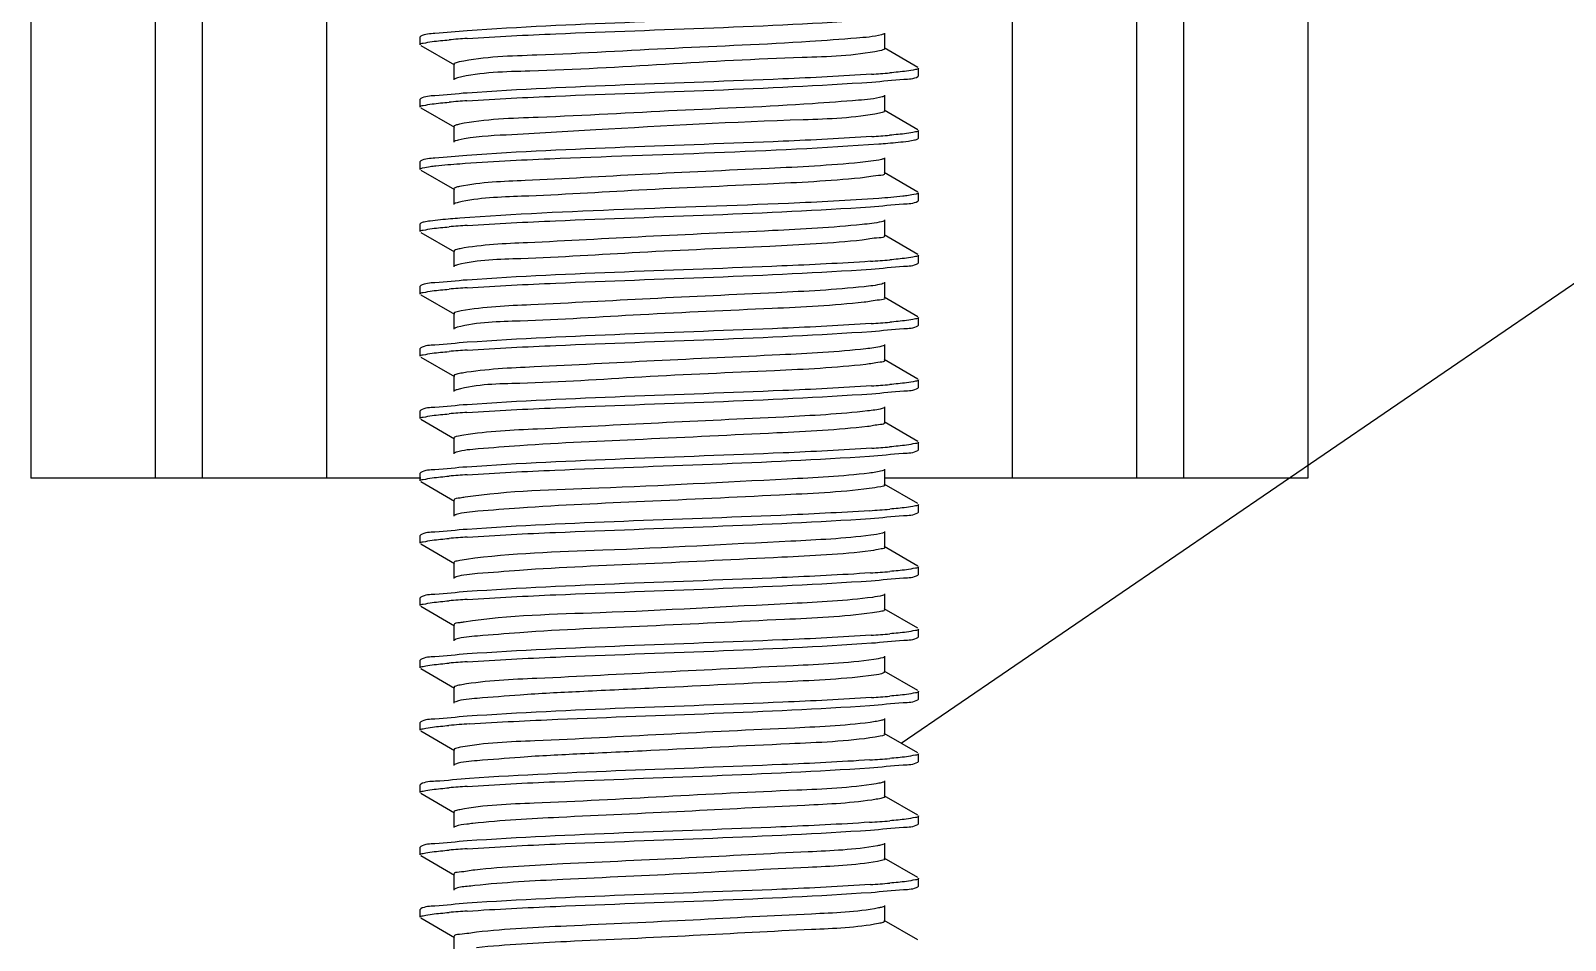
# Model space of a CAD drawing. Extents: x 27938 to 1507990, y 110129 to 923079.
# Drawn here: x 532388 to 532974, y 341410 to 341758 of the extents above; entities that cross this region are included whole.
import ezdxf

# ---------------------------------------------------------------- set-up
doc = ezdxf.new("R2010")
doc.units = 0
doc.header["$LTSCALE"] = 1000
doc.header["$MEASUREMENT"] = 0
doc.styles.get("Standard").update_dxf_attribs({"font": 'gbenor.shx', "bigfont": 'gbcbig.shx'})
doc.dimstyles.get("Standard").update_dxf_attribs({"dimtxt": 0.18, "dimasz": 0.18, "dimexe": 0.18, "dimexo": 0.0625, "dimgap": 0.09, "dimtad": 0, "dimtih": 1, "dimtoh": 1, "dimdec": 4, "dimzin": 0, "dimdsep": 46, "dimtxsty": 'Standard', "dimcen": 0.09, "dimadec": 0, "dimazin": 0, "dimtfac": 1, "dimtdec": 4, "dimtofl": 0, "dimtmove": 0, "dimatfit": 3, "dimfxl": 1, "dimtolj": 1, "dimtzin": 0, "dimarcsym": 0})

msp = doc.modelspace()

# ---------------------------------------------------------------- linework, layer by layer
at = {"linetype": 'Continuous'}
for p, q in [((532387.5, 346328.15), (532387.5, 341587.12)), ((532435.13, 346328.15), (532435.13, 341587.12)), ((532452.99, 346328.15), (532452.99, 341587.12)), ((532500.61, 346328.15), (532500.61, 341587.12)), ((532762.55, 346328.15), (532762.55, 341587.12)), ((532810.18, 346328.15), (532810.18, 341587.12)), ((532828.04, 346328.15), (532828.04, 341587.12)), ((532875.66, 346328.15), (532875.66, 341587.12)), ((532536.56, 341755.91), (532536.33, 341755.65)), ((532536.33, 341752.68), (532536.33, 341755.65)), ((532536.33, 341752.68), (532536.33, 341755.65)), ((532713.95, 341751.19), (532713.95, 341757.14)), ((532536.56, 341752.41), (532549.48, 341744.93)), ((532712.68, 341750.52), (532711.92, 341750.34)), ((532726.61, 341744.01), (532713.69, 341751.49)), ((532549.22, 341745.23), (532549.22, 341739.28)), ((532726.61, 341740.51), (532726.83, 341740.77)), ((532726.83, 341740.77), (532726.83, 341743.75)), ((532726.83, 341740.77), (532726.83, 341743.75)), ((532536.56, 341732.1), (532536.33, 341731.84)), ((532536.33, 341728.86), (532536.33, 341731.84)), ((532536.33, 341728.86), (532536.33, 341731.84)), ((532713.95, 341727.37), (532713.95, 341733.33)), ((532536.56, 341728.6), (532549.48, 341721.12)), ((532712.96, 341726.79), (532711.95, 341726.54)), ((532726.61, 341720.19), (532713.69, 341727.68)), ((532549.22, 341721.42), (532549.22, 341715.47)), ((532726.83, 341716.96), (532726.83, 341719.93)), ((532726.83, 341716.96), (532726.83, 341719.93)), ((532726.61, 341716.7), (532726.83, 341716.96)), ((532536.56, 341708.29), (532536.33, 341708.03)), ((532536.33, 341705.05), (532536.33, 341708.03)), ((532536.33, 341705.05), (532536.33, 341708.03)), ((532713.95, 341703.56), (532713.95, 341709.51)), ((532536.56, 341704.79), (532549.48, 341697.31)), ((532726.61, 341696.38), (532713.69, 341703.86)), ((532549.22, 341697.61), (532549.22, 341691.66)), ((532726.83, 341693.14), (532726.83, 341696.12)), ((532726.83, 341693.14), (532726.83, 341696.12)), ((532726.61, 341692.88), (532726.83, 341693.14)), ((532536.56, 341684.47), (532536.33, 341684.21)), ((532536.33, 341681.24), (532536.33, 341684.21)), ((532536.33, 341681.24), (532536.33, 341684.21)), ((532713.95, 341679.75), (532713.95, 341685.7)), ((532536.56, 341680.98), (532549.48, 341673.49)), ((532726.61, 341672.57), (532713.69, 341680.05)), ((532549.22, 341673.8), (532549.22, 341667.84)), ((532726.83, 341669.33), (532726.83, 341672.31)), ((532726.83, 341669.33), (532726.83, 341672.31)), ((532726.61, 341669.07), (532726.83, 341669.33)), ((532536.56, 341660.66), (532536.33, 341660.4)), ((532536.33, 341657.42), (532536.33, 341660.4)), ((532536.33, 341657.42), (532536.33, 341660.4)), ((532713.95, 341655.94), (532713.95, 341661.89)), ((532536.56, 341657.16), (532549.48, 341649.68)), ((532726.61, 341648.76), (532713.69, 341656.24)), ((532549.22, 341649.98), (532549.22, 341644.03)), ((532726.83, 341645.52), (532726.83, 341648.49)), ((532726.83, 341645.52), (532726.83, 341648.49)), ((532726.61, 341645.26), (532726.83, 341645.52)), ((532536.56, 341636.85), (532536.33, 341636.59)), ((532536.33, 341633.61), (532536.33, 341636.59)), ((532536.33, 341633.61), (532536.33, 341636.59)), ((532713.95, 341632.12), (532713.95, 341638.08)), ((532536.56, 341633.35), (532549.48, 341625.87)), ((532726.61, 341624.94), (532713.69, 341632.42)), ((532549.22, 341626.17), (532549.22, 341620.22)), ((532726.83, 341621.71), (532726.83, 341624.68)), ((532726.83, 341621.71), (532726.83, 341624.68)), ((532726.61, 341621.44), (532726.83, 341621.71)), ((532536.56, 341613.04), (532536.33, 341612.78)), ((532536.33, 341609.8), (532536.33, 341612.78)), ((532536.33, 341609.8), (532536.33, 341612.78)), ((532713.95, 341608.31), (532713.95, 341614.26)), ((532536.56, 341609.54), (532549.48, 341602.06)), ((532726.61, 341601.13), (532713.69, 341608.61)), ((532549.22, 341602.36), (532549.22, 341596.4)), ((532726.83, 341597.89), (532726.83, 341600.87)), ((532726.83, 341597.89), (532726.83, 341600.87)), ((532726.61, 341597.63), (532726.83, 341597.89)), ((532536.56, 341589.22), (532536.33, 341588.96)), ((532536.33, 341585.99), (532536.33, 341588.96)), ((532536.33, 341585.99), (532536.33, 341588.96)), ((532713.95, 341584.5), (532713.95, 341590.45)), ((532536.56, 341587.12), (532387.5, 341587.12)), ((532536.56, 341585.73), (532549.48, 341578.24)), ((532875.66, 341587.12), (532713.69, 341587.12)), ((532726.61, 341577.32), (532713.69, 341584.8)), ((532549.22, 341578.54), (532549.22, 341572.59)), ((532726.83, 341574.08), (532726.83, 341577.06)), ((532726.83, 341574.08), (532726.83, 341577.06)), ((532726.61, 341573.82), (532726.83, 341574.08)), ((532536.56, 341565.41), (532536.33, 341565.15)), ((532536.33, 341562.17), (532536.33, 341565.15)), ((532536.33, 341562.17), (532536.33, 341565.15)), ((532713.95, 341560.68), (532713.95, 341566.64)), ((532536.56, 341561.91), (532549.48, 341554.43)), ((532726.61, 341553.5), (532713.69, 341560.99)), ((532549.22, 341554.73), (532549.22, 341548.78)), ((532726.83, 341550.27), (532726.83, 341553.24)), ((532726.83, 341550.27), (532726.83, 341553.24)), ((532726.61, 341550.01), (532726.83, 341550.27)), ((532536.56, 341541.6), (532536.33, 341541.34)), ((532536.33, 341538.36), (532536.33, 341541.34)), ((532536.33, 341538.36), (532536.33, 341541.34)), ((532713.95, 341536.87), (532713.95, 341542.83)), ((532536.56, 341538.1), (532549.48, 341530.62)), ((532726.61, 341529.69), (532713.69, 341537.17)), ((532549.22, 341530.92), (532549.22, 341524.97)), ((532726.61, 341526.19), (532726.83, 341526.45)), ((532726.83, 341526.45), (532726.83, 341529.43)), ((532726.83, 341526.45), (532726.83, 341529.43)), ((532713.95, 341513.06), (532713.95, 341519.01)), ((532536.56, 341517.78), (532536.33, 341517.52)), ((532536.33, 341514.55), (532536.33, 341517.52)), ((532536.33, 341514.55), (532536.33, 341517.52)), ((532536.56, 341514.29), (532549.48, 341506.8)), ((532726.61, 341505.88), (532713.69, 341513.36)), ((532549.22, 341507.11), (532549.22, 341501.15)), ((532549.96, 341501.66), (532549.48, 341501.45)), ((532726.61, 341502.38), (532726.83, 341502.64)), ((532726.83, 341502.64), (532726.83, 341505.62)), ((532726.83, 341502.64), (532726.83, 341505.62)), ((532713.95, 341489.25), (532713.95, 341495.2)), ((532536.56, 341493.97), (532536.33, 341493.71)), ((532536.33, 341490.73), (532536.33, 341493.71)), ((532536.33, 341490.73), (532536.33, 341493.71)), ((532536.56, 341490.47), (532549.48, 341482.99)), ((532726.61, 341482.07), (532713.69, 341489.55)), ((532549.22, 341483.29), (532549.22, 341477.34)), ((532549.92, 341477.83), (532549.48, 341477.64)), ((532726.61, 341478.57), (532726.83, 341478.83)), ((532726.83, 341478.83), (532726.83, 341481.8)), ((532726.83, 341478.83), (532726.83, 341481.8)), ((532713.95, 341465.43), (532713.95, 341471.39)), ((532536.56, 341470.16), (532536.33, 341469.9)), ((532536.33, 341466.92), (532536.33, 341469.9)), ((532536.33, 341466.92), (532536.33, 341469.9)), ((532536.56, 341466.66), (532549.48, 341459.18)), ((532726.61, 341458.25), (532713.69, 341465.74)), ((532549.22, 341459.48), (532549.22, 341453.53)), ((532549.87, 341454), (532549.48, 341453.83)), ((532726.61, 341454.75), (532726.83, 341455.02)), ((532726.83, 341455.02), (532726.83, 341457.99)), ((532726.83, 341455.02), (532726.83, 341457.99)), ((532713.95, 341441.62), (532713.95, 341447.57)), ((532536.56, 341446.35), (532536.33, 341446.09)), ((532536.33, 341443.11), (532536.33, 341446.09)), ((532536.33, 341443.11), (532536.33, 341446.09)), ((532536.56, 341442.85), (532549.48, 341435.37)), ((532726.61, 341434.44), (532713.69, 341441.92)), ((532549.22, 341435.67), (532549.22, 341429.71)), ((532726.61, 341430.94), (532726.83, 341431.2)), ((532726.83, 341431.2), (532726.83, 341434.18)), ((532726.83, 341431.2), (532726.83, 341434.18)), ((532536.56, 341422.53), (532536.33, 341422.27)), ((532536.33, 341419.3), (532536.33, 341422.27)), ((532536.33, 341419.3), (532536.33, 341422.27)), ((532536.56, 341419.04), (532549.48, 341411.55)), ((532713.95, 341417.81), (532713.95, 341423.76)), ((532726.61, 341410.63), (532713.69, 341418.11)), ((532549.22, 341411.85), (532549.22, 341405.9))]:
    msp.add_line(p, q, dxfattribs=at)
for centre, radius, start, end in [((532581.69, 341346.34), 409.62, 93.83183, 94.80343), ((532681.51, 342149.64), 409.18, 273.83325, 274.80482), ((532581.59, 341323.75), 408.39, 93.84, 94.80358), ((532681.61, 342124.65), 407.99, 273.84254, 274.80378), ((532581.72, 341274.53), 410, 93.82934, 94.80337), ((532680.99, 342084.69), 415.68, 273.78843, 274.80613), ((532581.73, 341250.55), 410.16, 93.82821, 94.80335), ((532681.31, 342056.99), 411.78, 273.8148, 274.80568), ((532581.69, 341227.25), 409.64, 93.83164, 94.80342), ((532681.51, 342030.64), 409.24, 273.8328, 274.80485), ((532581.59, 341204.63), 408.44, 93.83966, 94.80357), ((532681.61, 342005.6), 408.01, 273.84237, 274.80382), ((532581.63, 341180.35), 408.91, 93.83654, 94.80355), ((532680.58, 341994.67), 420.93, 273.75449, 274.80579), ((532581.72, 341155.48), 409.98, 93.82946, 94.80337), ((532680.98, 341965.78), 415.84, 273.78742, 274.80614), ((532581.73, 341131.48), 410.17, 93.82817, 94.80335), ((532681.3, 341938.03), 411.89, 273.81407, 274.8057), ((532581.69, 341108.16), 409.67, 93.83146, 94.80342), ((532681.5, 341911.64), 409.3, 273.83234, 274.80488), ((532582.81, 341070.35), 423.71, 93.73755, 94.80472), ((532680.71, 341897.73), 419.24, 273.76458, 274.80651), ((532581.63, 341061.34), 408.86, 93.83688, 94.80356), ((532680.57, 341875.78), 421.11, 273.75336, 274.80576), ((532581.71, 341036.43), 409.96, 93.82958, 94.80337), ((532680.97, 341846.87), 415.99, 273.7864, 274.80614), ((532581.73, 341012.41), 410.17, 93.82814, 94.80335)]:
    msp.add_arc(centre, radius, start, end, dxfattribs=at)
for points, knots in [([(532708.71, 341765.18), (532697.43, 341764.42), (532645.97, 341761.94), (532594.45, 341760.75), (532554.35, 341758.02)], [0, 0, 0, 0, 0.219533, 1, 1, 1, 1]), ([(532554.31, 341755.04), (532565.59, 341755.81), (532617.11, 341758.29), (532668.69, 341759.48), (532708.87, 341762.22)], [0, 0, 0, 0, 0.219209, 1, 1, 1, 1]), ([(532536.33, 341752.68), (532536.33, 341753.11), (532538.62, 341753.39), (532539.77, 341753.71), (532540.93, 341753.86)], [0, 0, 0, 0, 0.271519, 1, 1, 1, 1]), ([(532554.35, 341758.02), (532550.23, 341757.74), (532544.46, 341756.94), (532538.16, 341756.83), (532536.56, 341755.91)], [0, 0, 0, 0, 0.69034, 1, 1, 1, 1]), ([(532712.68, 341756.48), (532709.58, 341755.66), (532700.35, 341754.97), (532674.05, 341752.95), (532633.22, 341751.5), (532588.68, 341748.7), (532561, 341748.1), (532551.27, 341746.08)], [0, 0, 0, 0, 0.059564, 0.170353, 0.490239, 0.815661, 1, 1, 1, 1]), ([(532713.68, 341756.84), (532713.56, 341756.76), (532713.22, 341756.63), (532712.88, 341756.53), (532712.68, 341756.48)], [0, 0, 0, 0, 0.417288, 1, 1, 1, 1]), ([(532711.92, 341750.34), (532702.23, 341748.33), (532674.68, 341747.68), (532630.17, 341745.26), (532586.4, 341742.44), (532559.58, 341742.25), (532550.59, 341739.97)], [0, 0, 0, 0, 0.183514, 0.508051, 0.828043, 1, 1, 1, 1]), ([(532713.94, 341751.19), (532713.94, 341751.03), (532713.43, 341750.72), (532713.01, 341750.61), (532712.68, 341750.52)], [0, 0, 0, 0, 0.313757, 1, 1, 1, 1]), ([(532551.27, 341746.08), (532550.75, 341745.97), (532550.14, 341745.83), (532549.22, 341745.46), (532549.22, 341745.23)], [0, 0, 0, 0, 0.705452, 1, 1, 1, 1]), ([(532708.87, 341741.38), (532697.59, 341740.61), (532646.07, 341738.13), (532594.49, 341736.94), (532554.31, 341734.21)], [0, 0, 0, 0, 0.219183, 1, 1, 1, 1]), ([(532726.83, 341743.75), (532726.83, 341743.32), (532724.57, 341743.03), (532723.42, 341742.72), (532722.27, 341742.57)], [0, 0, 0, 0, 0.271625, 1, 1, 1, 1]), ([(532550.59, 341739.97), (532550.37, 341739.92), (532549.99, 341739.81), (532549.62, 341739.66), (532549.48, 341739.58)], [0, 0, 0, 0, 0.587032, 1, 1, 1, 1]), ([(532554.24, 341731.22), (532565.53, 341731.99), (532617.1, 341734.48), (532668.73, 341735.67), (532708.95, 341738.41)], [0, 0, 0, 0, 0.219118, 1, 1, 1, 1]), ([(532708.95, 341738.41), (532713.04, 341738.69), (532718.77, 341739.48), (532725.01, 341739.59), (532726.61, 341740.51)], [0, 0, 0, 0, 0.690194, 1, 1, 1, 1]), ([(532536.33, 341728.86), (532536.33, 341729.29), (532538.61, 341729.58), (532539.76, 341729.89), (532540.91, 341730.04)], [0, 0, 0, 0, 0.271583, 1, 1, 1, 1]), ([(532554.31, 341734.21), (532550.2, 341733.93), (532544.44, 341733.13), (532538.16, 341733.02), (532536.56, 341732.1)], [0, 0, 0, 0, 0.690307, 1, 1, 1, 1]), ([(532712.96, 341732.74), (532710.02, 341731.87), (532701, 341731.25), (532674.97, 341729.14), (532634.04, 341727.73), (532589.2, 341724.92), (532561.22, 341724.3), (532551.34, 341722.28)], [0, 0, 0, 0, 0.056727, 0.165723, 0.485276, 0.813183, 1, 1, 1, 1]), ([(532713.68, 341733.03), (532713.59, 341732.97), (532713.35, 341732.86), (532713.1, 341732.78), (532712.96, 341732.74)], [0, 0, 0, 0, 0.430302, 1, 1, 1, 1]), ([(532711.95, 341726.54), (532702.39, 341724.53), (532665.93, 341723.62), (532618.45, 341721.05), (532574.58, 341718.35), (532556.91, 341717.61), (532550.91, 341716.24)], [0, 0, 0, 0, 0.181467, 0.673532, 0.885685, 1, 1, 1, 1]), ([(532713.94, 341727.37), (532713.94, 341727.25), (532713.56, 341726.96), (532713.21, 341726.86), (532712.96, 341726.79)], [0, 0, 0, 0, 0.324978, 1, 1, 1, 1]), ([(532551.34, 341722.28), (532550.8, 341722.17), (532550.17, 341722.03), (532549.23, 341721.65), (532549.22, 341721.42)], [0, 0, 0, 0, 0.706285, 1, 1, 1, 1]), ([(532708.95, 341717.57), (532697.67, 341716.8), (532646.1, 341714.32), (532594.46, 341713.13), (532554.24, 341710.39)], [0, 0, 0, 0, 0.219053, 1, 1, 1, 1]), ([(532726.83, 341719.93), (532726.83, 341719.5), (532724.56, 341719.22), (532723.41, 341718.9), (532722.27, 341718.75)], [0, 0, 0, 0, 0.271614, 1, 1, 1, 1]), ([(532550.91, 341716.24), (532550.62, 341716.17), (532550.13, 341716.05), (532549.66, 341715.87), (532549.48, 341715.77)], [0, 0, 0, 0, 0.59783, 1, 1, 1, 1]), ([(532551.46, 341707.22), (532562.93, 341708.06), (532616.31, 341710.66), (532669.78, 341711.72), (532711.61, 341714.78)], [0, 0, 0, 0, 0.215143, 1, 1, 1, 1]), ([(532711.61, 341714.78), (532712.77, 341714.87), (532716.56, 341715.17), (532720.34, 341715.5), (532722.94, 341715.87)], [0, 0, 0, 0, 0.307391, 1, 1, 1, 1]), ([(532722.94, 341715.87), (532723.74, 341715.98), (532724.97, 341716.19), (532726.22, 341716.47), (532726.61, 341716.7)], [0, 0, 0, 0, 0.643386, 1, 1, 1, 1]), ([(532536.33, 341705.05), (532536.33, 341705.42), (532538.22, 341705.74), (532539.22, 341706), (532540.19, 341706.13)], [0, 0, 0, 0, 0.274522, 1, 1, 1, 1]), ([(532554.24, 341710.39), (532550.15, 341710.11), (532544.41, 341709.31), (532538.16, 341709.2), (532536.56, 341708.29)], [0, 0, 0, 0, 0.690231, 1, 1, 1, 1]), ([(532540.19, 341706.13), (532540.9, 341706.23), (532544.65, 341706.69), (532548.42, 341706.99), (532551.46, 341707.22)], [0, 0, 0, 0, 0.191293, 1, 1, 1, 1]), ([(532704.52, 341707.68), (532692.94, 341706.54), (532665.18, 341705.11), (532622.47, 341703.27), (532583.12, 341700.93), (532559.66, 341700.14), (532551.43, 341698.49)], [0, 0, 0, 0, 0.227541, 0.543602, 0.835698, 1, 1, 1, 1]), ([(532713.68, 341709.21), (532713.36, 341709.02), (532710.31, 341708.21), (532707.23, 341707.95), (532704.52, 341707.68)], [0, 0, 0, 0, 0.122661, 1, 1, 1, 1]), ([(532704.52, 341701.73), (532692.75, 341700.56), (532664.55, 341699.12), (532621.35, 341697.33), (532582.05, 341694.79), (532558.77, 341694.24), (532550.87, 341692.41)], [0, 0, 0, 0, 0.230468, 0.550002, 0.841978, 1, 1, 1, 1]), ([(532713.94, 341703.56), (532713.95, 341702.71), (532709.08, 341702.68), (532706.87, 341701.96), (532704.52, 341701.73)], [0, 0, 0, 0, 0.265215, 1, 1, 1, 1]), ([(532551.43, 341698.49), (532550.87, 341698.38), (532550.22, 341698.23), (532549.23, 341697.84), (532549.22, 341697.61)], [0, 0, 0, 0, 0.707378, 1, 1, 1, 1]), ([(532711.61, 341693.95), (532700.12, 341693.11), (532646.74, 341690.5), (532593.27, 341689.45), (532551.46, 341686.38)], [0, 0, 0, 0, 0.215512, 1, 1, 1, 1]), ([(532722.94, 341695.03), (532722.22, 341694.93), (532718.46, 341694.47), (532714.67, 341694.17), (532711.61, 341693.95)], [0, 0, 0, 0, 0.19142, 1, 1, 1, 1]), ([(532726.83, 341696.12), (532726.83, 341695.75), (532724.93, 341695.43), (532723.92, 341695.17), (532722.94, 341695.03)], [0, 0, 0, 0, 0.274354, 1, 1, 1, 1]), ([(532550.87, 341692.41), (532550.58, 341692.35), (532550.11, 341692.23), (532549.65, 341692.06), (532549.48, 341691.96)], [0, 0, 0, 0, 0.596305, 1, 1, 1, 1]), ([(532554.34, 341683.61), (532565.57, 341684.37), (532616.94, 341686.84), (532668.38, 341688.05), (532708.46, 341690.75)], [0, 0, 0, 0, 0.218853, 1, 1, 1, 1]), ([(532708.46, 341690.75), (532712.66, 341691.03), (532718.55, 341691.85), (532724.97, 341691.94), (532726.61, 341692.88)], [0, 0, 0, 0, 0.690713, 1, 1, 1, 1]), ([(532536.33, 341681.24), (532536.33, 341681.67), (532538.62, 341681.96), (532539.78, 341682.27), (532540.93, 341682.42)], [0, 0, 0, 0, 0.271499, 1, 1, 1, 1]), ([(532540.19, 341685.3), (532539.4, 341685.18), (532538.18, 341684.97), (532536.94, 341684.7), (532536.56, 341684.47)], [0, 0, 0, 0, 0.643038, 1, 1, 1, 1]), ([(532551.46, 341686.38), (532550.3, 341686.29), (532546.54, 341686), (532542.78, 341685.66), (532540.19, 341685.3)], [0, 0, 0, 0, 0.307528, 1, 1, 1, 1]), ([(532705.28, 341683.95), (532693.88, 341682.77), (532666.28, 341681.36), (532623.6, 341679.5), (532583.88, 341677.19), (532560.09, 341676.33), (532551.64, 341674.72)], [0, 0, 0, 0, 0.223225, 0.538318, 0.832334, 1, 1, 1, 1]), ([(532713.68, 341685.4), (532713.38, 341685.22), (532710.59, 341684.45), (532707.76, 341684.2), (532705.28, 341683.95)], [0, 0, 0, 0, 0.124823, 1, 1, 1, 1]), ([(532705.28, 341677.99), (532693.55, 341676.79), (532665.19, 341675.34), (532621.62, 341673.55), (532582, 341670.89), (532558.5, 341670.5), (532550.66, 341668.55)], [0, 0, 0, 0, 0.228361, 0.549652, 0.8435, 1, 1, 1, 1]), ([(532713.94, 341679.75), (532713.95, 341678.96), (532709.49, 341678.87), (532707.44, 341678.22), (532705.28, 341677.99)], [0, 0, 0, 0, 0.265945, 1, 1, 1, 1]), ([(532551.64, 341674.72), (532551.03, 341674.6), (532550.33, 341674.44), (532549.23, 341674.05), (532549.22, 341673.8)], [0, 0, 0, 0, 0.710122, 1, 1, 1, 1]), ([(532726.83, 341672.31), (532726.83, 341671.87), (532724.54, 341671.59), (532723.38, 341671.27), (532722.22, 341671.12)], [0, 0, 0, 0, 0.271419, 1, 1, 1, 1]), ([(532550.66, 341668.55), (532550.42, 341668.49), (532550.02, 341668.38), (532549.63, 341668.23), (532549.48, 341668.14)], [0, 0, 0, 0, 0.588945, 1, 1, 1, 1]), ([(532708.46, 341669.91), (532697.16, 341669.15), (532645.79, 341666.68), (532594.35, 341665.49), (532554.34, 341662.77)], [0, 0, 0, 0, 0.220125, 1, 1, 1, 1]), ([(532554.35, 341659.79), (532565.61, 341660.56), (532617.06, 341663.04), (532668.57, 341664.23), (532708.7, 341666.95)], [0, 0, 0, 0, 0.219119, 1, 1, 1, 1]), ([(532708.7, 341666.95), (532712.85, 341667.23), (532718.66, 341668.04), (532724.99, 341668.14), (532726.61, 341669.07)], [0, 0, 0, 0, 0.690466, 1, 1, 1, 1]), ([(532554.34, 341662.77), (532550.22, 341662.49), (532544.45, 341661.69), (532538.16, 341661.58), (532536.56, 341660.66)], [0, 0, 0, 0, 0.69033, 1, 1, 1, 1]), ([(532706, 341660.21), (532694.85, 341659.01), (532667.55, 341657.63), (532625.06, 341655.73), (532584.98, 341653.49), (532560.8, 341652.53), (532552.06, 341650.98)], [0, 0, 0, 0, 0.218113, 0.531271, 0.827228, 1, 1, 1, 1]), ([(532713.69, 341661.59), (532713.4, 341661.42), (532710.86, 341660.69), (532708.26, 341660.45), (532706, 341660.21)], [0, 0, 0, 0, 0.127123, 1, 1, 1, 1]), ([(532536.33, 341657.42), (532536.33, 341657.86), (532538.62, 341658.14), (532539.78, 341658.46), (532540.94, 341658.61)], [0, 0, 0, 0, 0.271491, 1, 1, 1, 1]), ([(532706, 341654.26), (532694.33, 341653), (532665.84, 341651.57), (532621.96, 341649.79), (532582.02, 341647), (532558.29, 341646.75), (532550.49, 341644.7)], [0, 0, 0, 0, 0.225996, 0.548844, 0.844625, 1, 1, 1, 1]), ([(532713.94, 341655.94), (532713.95, 341655.21), (532709.88, 341655.06), (532707.99, 341654.47), (532706, 341654.26)], [0, 0, 0, 0, 0.266757, 1, 1, 1, 1]), ([(532552.06, 341650.98), (532551.34, 341650.85), (532550.54, 341650.67), (532549.23, 341650.27), (532549.22, 341649.98)], [0, 0, 0, 0, 0.714571, 1, 1, 1, 1]), ([(532726.83, 341648.49), (532726.83, 341648.06), (532724.56, 341647.78), (532723.41, 341647.46), (532722.26, 341647.31)], [0, 0, 0, 0, 0.271559, 1, 1, 1, 1]), ([(532550.49, 341644.7), (532550.29, 341644.64), (532549.95, 341644.54), (532549.61, 341644.41), (532549.48, 341644.33)], [0, 0, 0, 0, 0.582235, 1, 1, 1, 1]), ([(532554.31, 341635.98), (532565.59, 341636.75), (532617.11, 341639.23), (532668.69, 341640.42), (532708.86, 341643.15)], [0, 0, 0, 0, 0.219209, 1, 1, 1, 1]), ([(532708.7, 341646.12), (532697.42, 341645.35), (532645.97, 341642.88), (532594.45, 341641.68), (532554.35, 341638.96)], [0, 0, 0, 0, 0.219548, 1, 1, 1, 1]), ([(532708.86, 341643.15), (532712.97, 341643.43), (532718.73, 341644.23), (532725.01, 341644.34), (532726.61, 341645.26)], [0, 0, 0, 0, 0.690293, 1, 1, 1, 1]), ([(532554.35, 341638.96), (532550.23, 341638.68), (532544.46, 341637.88), (532538.16, 341637.77), (532536.56, 341636.85)], [0, 0, 0, 0, 0.69034, 1, 1, 1, 1]), ([(532706.7, 341636.47), (532695.79, 341635.25), (532668.81, 341633.89), (532626.52, 341631.96), (532586.09, 341629.78), (532561.54, 341628.73), (532552.5, 341627.24)], [0, 0, 0, 0, 0.213019, 0.524248, 0.822139, 1, 1, 1, 1]), ([(532713.69, 341637.78), (532713.42, 341637.62), (532711.12, 341636.93), (532708.75, 341636.7), (532706.7, 341636.47)], [0, 0, 0, 0, 0.129618, 1, 1, 1, 1]), ([(532536.33, 341633.61), (532536.33, 341634.04), (532538.62, 341634.33), (532539.78, 341634.64), (532540.93, 341634.79)], [0, 0, 0, 0, 0.271518, 1, 1, 1, 1]), ([(532706.7, 341630.52), (532695.1, 341629.22), (532666.52, 341627.79), (532622.35, 341626.02), (532582.1, 341623.11), (532558.13, 341623.01), (532550.36, 341620.85)], [0, 0, 0, 0, 0.223404, 0.547643, 0.845414, 1, 1, 1, 1]), ([(532713.94, 341632.12), (532713.95, 341631.46), (532710.25, 341631.25), (532708.51, 341630.72), (532706.7, 341630.52)], [0, 0, 0, 0, 0.267771, 1, 1, 1, 1]), ([(532552.5, 341627.24), (532551.68, 341627.11), (532550.78, 341626.89), (532549.22, 341626.5), (532549.22, 341626.17)], [0, 0, 0, 0, 0.718256, 1, 1, 1, 1]), ([(532726.83, 341624.68), (532726.83, 341624.25), (532724.57, 341623.96), (532723.42, 341623.65), (532722.27, 341623.5)], [0, 0, 0, 0, 0.271624, 1, 1, 1, 1]), ([(532550.36, 341620.85), (532550.18, 341620.8), (532549.89, 341620.71), (532549.6, 341620.58), (532549.48, 341620.52)], [0, 0, 0, 0, 0.57614, 1, 1, 1, 1]), ([(532554.24, 341612.16), (532565.53, 341612.93), (532617.1, 341615.41), (532668.73, 341616.6), (532708.95, 341619.34)], [0, 0, 0, 0, 0.219123, 1, 1, 1, 1]), ([(532708.86, 341622.32), (532697.59, 341621.55), (532646.07, 341619.07), (532594.49, 341617.88), (532554.31, 341615.14)], [0, 0, 0, 0, 0.219191, 1, 1, 1, 1]), ([(532708.95, 341619.34), (532713.03, 341619.62), (532718.77, 341620.42), (532725.01, 341620.53), (532726.61, 341621.44)], [0, 0, 0, 0, 0.690195, 1, 1, 1, 1]), ([(532554.31, 341615.14), (532550.21, 341614.86), (532544.44, 341614.06), (532538.16, 341613.96), (532536.56, 341613.04)], [0, 0, 0, 0, 0.690309, 1, 1, 1, 1]), ([(532707.36, 341612.74), (532696.71, 341611.49), (532670.05, 341610.15), (532627.98, 341608.19), (532587.23, 341606.06), (532562.3, 341604.94), (532552.98, 341603.51)], [0, 0, 0, 0, 0.207939, 0.517244, 0.817064, 1, 1, 1, 1]), ([(532713.69, 341613.96), (532713.44, 341613.82), (532711.36, 341613.17), (532709.21, 341612.96), (532707.36, 341612.74)], [0, 0, 0, 0, 0.132296, 1, 1, 1, 1]), ([(532536.33, 341609.8), (532536.33, 341610.23), (532538.61, 341610.52), (532539.76, 341610.83), (532540.91, 341610.98)], [0, 0, 0, 0, 0.271581, 1, 1, 1, 1]), ([(532707.36, 341606.78), (532695.86, 341605.43), (532667.2, 341604.1), (532622.9, 341601.87), (532584.75, 341600.35), (532561.07, 341598.41), (532552.93, 341597.79), (532550.25, 341597)], [0, 0, 0, 0, 0.220594, 0.546057, 0.845846, 0.946724, 1, 1, 1, 1]), ([(532713.94, 341608.31), (532713.95, 341607.7), (532710.61, 341607.45), (532709.01, 341606.98), (532707.36, 341606.78)], [0, 0, 0, 0, 0.268974, 1, 1, 1, 1]), ([(532552.98, 341603.51), (532552.04, 341603.36), (532551.03, 341603.11), (532549.22, 341602.73), (532549.22, 341602.36)], [0, 0, 0, 0, 0.721341, 1, 1, 1, 1]), ([(532726.83, 341600.87), (532726.83, 341600.44), (532724.56, 341600.15), (532723.41, 341599.84), (532722.27, 341599.69)], [0, 0, 0, 0, 0.271616, 1, 1, 1, 1]), ([(532550.25, 341597), (532550.1, 341596.96), (532549.84, 341596.87), (532549.59, 341596.76), (532549.48, 341596.71)], [0, 0, 0, 0, 0.570618, 1, 1, 1, 1]), ([(532708.95, 341598.51), (532697.67, 341597.74), (532646.1, 341595.25), (532594.47, 341594.07), (532554.24, 341591.32)], [0, 0, 0, 0, 0.219054, 1, 1, 1, 1]), ([(532554.27, 341588.35), (532565.46, 341589.11), (532616.75, 341591.58), (532668.1, 341592.8), (532708.14, 341595.48)], [0, 0, 0, 0, 0.218385, 1, 1, 1, 1]), ([(532708.14, 341595.48), (532712.42, 341595.76), (532718.41, 341596.59), (532724.94, 341596.68), (532726.61, 341597.63)], [0, 0, 0, 0, 0.691024, 1, 1, 1, 1]), ([(532554.24, 341591.32), (532550.15, 341591.05), (532544.41, 341590.25), (532538.16, 341590.14), (532536.56, 341589.22)], [0, 0, 0, 0, 0.690234, 1, 1, 1, 1]), ([(532707.99, 341589), (532697.6, 341587.72), (532663.07, 341586.07), (532611.64, 341583.15), (532570.39, 341582.22), (532553.49, 341579.77)], [0, 0, 0, 0, 0.202876, 0.669154, 1, 1, 1, 1]), ([(532713.68, 341590.15), (532713.46, 341590.02), (532711.59, 341589.41), (532709.66, 341589.21), (532707.99, 341589)], [0, 0, 0, 0, 0.135193, 1, 1, 1, 1]), ([(532536.33, 341585.99), (532536.33, 341586.42), (532538.61, 341586.7), (532539.77, 341587.02), (532540.92, 341587.17)], [0, 0, 0, 0, 0.271558, 1, 1, 1, 1]), ([(532707.99, 341583.05), (532696.6, 341581.64), (532667.9, 341580.34), (532623.38, 341578.06), (532584.86, 341576.57), (532560.99, 341574.58), (532552.81, 341573.98), (532550.16, 341573.16)], [0, 0, 0, 0, 0.217625, 0.544216, 0.8461, 0.947285, 1, 1, 1, 1]), ([(532713.95, 341584.5), (532713.95, 341583.94), (532710.96, 341583.65), (532709.48, 341583.23), (532707.99, 341583.05)], [0, 0, 0, 0, 0.270415, 1, 1, 1, 1]), ([(532553.49, 341579.77), (532552.87, 341579.68), (532551.66, 341579.34), (532549.23, 341579.41), (532549.22, 341578.54)], [0, 0, 0, 0, 0.421667, 1, 1, 1, 1]), ([(532726.83, 341577.06), (532726.83, 341576.62), (532724.5, 341576.33), (532723.33, 341576.01), (532722.16, 341575.86)], [0, 0, 0, 0, 0.271198, 1, 1, 1, 1]), ([(532550.16, 341573.16), (532550.03, 341573.12), (532549.8, 341573.04), (532549.57, 341572.95), (532549.48, 341572.89)], [0, 0, 0, 0, 0.565619, 1, 1, 1, 1]), ([(532708.14, 341574.64), (532696.82, 341573.88), (532645.53, 341571.42), (532594.18, 341570.23), (532554.27, 341567.51)], [0, 0, 0, 0, 0.220924, 1, 1, 1, 1]), ([(532554.33, 341564.54), (532565.56, 341565.31), (532616.94, 341567.78), (532668.37, 341568.99), (532708.45, 341571.69)], [0, 0, 0, 0, 0.218842, 1, 1, 1, 1]), ([(532708.45, 341571.69), (532712.66, 341571.97), (532718.55, 341572.78), (532724.97, 341572.88), (532726.61, 341573.82)], [0, 0, 0, 0, 0.690723, 1, 1, 1, 1]), ([(532554.27, 341567.51), (532550.17, 341567.23), (532544.42, 341566.44), (532538.16, 341566.33), (532536.56, 341565.41)], [0, 0, 0, 0, 0.690263, 1, 1, 1, 1]), ([(532708.6, 341565.26), (532698.47, 341563.95), (532664.25, 341562.33), (532612.79, 341559.44), (532571.29, 341558.39), (532554.03, 341556.03)], [0, 0, 0, 0, 0.197813, 0.662661, 1, 1, 1, 1]), ([(532713.68, 341566.34), (532713.48, 341566.22), (532711.81, 341565.66), (532710.08, 341565.46), (532708.6, 341565.26)], [0, 0, 0, 0, 0.13831, 1, 1, 1, 1]), ([(532536.33, 341562.17), (532536.33, 341562.61), (532538.62, 341562.89), (532539.78, 341563.21), (532540.93, 341563.36)], [0, 0, 0, 0, 0.2715, 1, 1, 1, 1]), ([(532708.6, 341559.31), (532697.33, 341557.85), (532668.6, 341556.59), (532623.9, 341554.26), (532585.01, 341552.79), (532560.94, 341550.75), (532552.72, 341550.17), (532550.08, 341549.33)], [0, 0, 0, 0, 0.214495, 0.542113, 0.846143, 0.947723, 1, 1, 1, 1]), ([(532713.95, 341560.68), (532713.95, 341560.18), (532711.28, 341559.85), (532709.94, 341559.49), (532708.6, 341559.31)], [0, 0, 0, 0, 0.272046, 1, 1, 1, 1]), ([(532554.03, 341556.03), (532552.83, 341555.87), (532551.6, 341555.54), (532549.22, 341555.19), (532549.22, 341554.73)], [0, 0, 0, 0, 0.726158, 1, 1, 1, 1]), ([(532726.83, 341553.24), (532726.83, 341552.81), (532724.54, 341552.52), (532723.38, 341552.21), (532722.22, 341552.06)], [0, 0, 0, 0, 0.271414, 1, 1, 1, 1]), ([(532550.08, 341549.33), (532549.97, 341549.29), (532549.76, 341549.22), (532549.57, 341549.13), (532549.48, 341549.08)], [0, 0, 0, 0, 0.561102, 1, 1, 1, 1]), ([(532708.45, 341550.85), (532697.15, 341550.09), (532645.78, 341547.62), (532594.35, 341546.43), (532554.33, 341543.71)], [0, 0, 0, 0, 0.220148, 1, 1, 1, 1]), ([(532554.35, 341540.73), (532565.61, 341541.49), (532617.06, 341543.97), (532668.57, 341545.17), (532708.69, 341547.89)], [0, 0, 0, 0, 0.219113, 1, 1, 1, 1]), ([(532708.69, 341547.89), (532712.84, 341548.17), (532718.65, 341548.98), (532724.99, 341549.08), (532726.61, 341550.01)], [0, 0, 0, 0, 0.690473, 1, 1, 1, 1]), ([(532554.33, 341543.71), (532550.22, 341543.43), (532544.45, 341542.63), (532538.16, 341542.52), (532536.56, 341541.6)], [0, 0, 0, 0, 0.690329, 1, 1, 1, 1]), ([(532709.17, 341541.53), (532699.02, 341540.14), (532664.27, 341538.57), (532612.37, 341535.48), (532570.37, 341534.68), (532553.19, 341532.1)], [0, 0, 0, 0, 0.1966, 0.666503, 1, 1, 1, 1]), ([(532713.68, 341542.52), (532713.49, 341542.41), (532712.02, 341541.9), (532710.48, 341541.71), (532709.17, 341541.53)], [0, 0, 0, 0, 0.141712, 1, 1, 1, 1]), ([(532536.33, 341538.36), (532536.33, 341538.79), (532538.62, 341539.08), (532539.78, 341539.39), (532540.94, 341539.54)], [0, 0, 0, 0, 0.27149, 1, 1, 1, 1]), ([(532709.17, 341535.57), (532698.04, 341534.05), (532669.3, 341532.84), (532624.45, 341530.45), (532585.19, 341529.01), (532560.92, 341526.92), (532552.64, 341526.36), (532550.02, 341525.49)], [0, 0, 0, 0, 0.21122, 0.539778, 0.846003, 0.948056, 1, 1, 1, 1]), ([(532713.95, 341536.87), (532713.94, 341536.42), (532711.59, 341536.06), (532710.37, 341535.74), (532709.17, 341535.57)], [0, 0, 0, 0, 0.273972, 1, 1, 1, 1]), ([(532553.19, 341532.1), (532552.61, 341532.01), (532551.49, 341531.69), (532549.22, 341531.72), (532549.22, 341530.92)], [0, 0, 0, 0, 0.420714, 1, 1, 1, 1]), ([(532550.02, 341525.49), (532549.91, 341525.46), (532549.73, 341525.39), (532549.56, 341525.31), (532549.48, 341525.27)], [0, 0, 0, 0, 0.557022, 1, 1, 1, 1]), ([(532554.32, 341516.91), (532565.59, 341517.68), (532617.11, 341520.16), (532668.69, 341521.35), (532708.86, 341524.09)], [0, 0, 0, 0, 0.219209, 1, 1, 1, 1]), ([(532708.69, 341527.05), (532697.41, 341526.29), (532645.96, 341523.81), (532594.45, 341522.62), (532554.35, 341519.89)], [0, 0, 0, 0, 0.219564, 1, 1, 1, 1]), ([(532708.86, 341524.09), (532712.97, 341524.37), (532718.73, 341525.16), (532725, 341525.27), (532726.61, 341526.19)], [0, 0, 0, 0, 0.690297, 1, 1, 1, 1]), ([(532726.83, 341529.43), (532726.83, 341529), (532724.56, 341528.71), (532723.41, 341528.4), (532722.26, 341528.25)], [0, 0, 0, 0, 0.271556, 1, 1, 1, 1]), ([(532554.35, 341519.89), (532550.23, 341519.61), (532544.46, 341518.81), (532538.16, 341518.71), (532536.56, 341517.78)], [0, 0, 0, 0, 0.690341, 1, 1, 1, 1]), ([(532713.68, 341518.71), (532713.51, 341518.61), (532712.22, 341518.14), (532710.86, 341517.96), (532709.71, 341517.79)], [0, 0, 0, 0, 0.145431, 1, 1, 1, 1]), ([(532536.33, 341514.55), (532536.33, 341514.98), (532538.62, 341515.27), (532539.78, 341515.58), (532540.93, 341515.73)], [0, 0, 0, 0, 0.271516, 1, 1, 1, 1]), ([(532709.71, 341517.79), (532699.51, 341516.31), (532672.69, 341515.12), (532629.76, 341513.01), (532587.58, 341510.75), (532561.7, 341509.76), (532552.24, 341508.13)], [0, 0, 0, 0, 0.19601, 0.509345, 0.817487, 1, 1, 1, 1]), ([(532713.95, 341513.06), (532713.94, 341512.92), (532712.46, 341511.94), (532711.05, 341512.03), (532709.71, 341511.84)], [0, 0, 0, 0, 0.090838, 1, 1, 1, 1]), ([(532552.24, 341508.13), (532551.48, 341508), (532550.65, 341507.81), (532549.22, 341507.41), (532549.22, 341507.11)], [0, 0, 0, 0, 0.716441, 1, 1, 1, 1]), ([(532709.71, 341511.84), (532698.73, 341510.24), (532670.02, 341509.07), (532632.55, 341507.15), (532598.55, 341505.54), (532576.6, 341504.49), (532560.91, 341503.08), (532552.57, 341502.56), (532549.96, 341501.66)], [0, 0, 0, 0, 0.207809, 0.537231, 0.703413, 0.845703, 0.948297, 1, 1, 1, 1]), ([(532708.86, 341503.25), (532697.58, 341502.48), (532646.07, 341500), (532594.49, 341498.81), (532554.32, 341496.08)], [0, 0, 0, 0, 0.2192, 1, 1, 1, 1]), ([(532708.24, 341500.23), (532712.49, 341500.52), (532718.45, 341501.34), (532724.95, 341501.43), (532726.61, 341502.38)], [0, 0, 0, 0, 0.690936, 1, 1, 1, 1]), ([(532726.83, 341505.62), (532726.83, 341505.19), (532724.57, 341504.9), (532723.42, 341504.59), (532722.27, 341504.44)], [0, 0, 0, 0, 0.271623, 1, 1, 1, 1]), ([(532554.32, 341496.08), (532550.21, 341495.8), (532544.44, 341495), (532538.16, 341494.89), (532536.56, 341493.97)], [0, 0, 0, 0, 0.69031, 1, 1, 1, 1]), ([(532555.19, 341493.16), (532566.43, 341493.91), (532617.45, 341496.36), (532668.52, 341497.57), (532708.24, 341500.23)], [0, 0, 0, 0, 0.220605, 1, 1, 1, 1]), ([(532713.68, 341494.9), (532713.31, 341494.68), (532712.13, 341494.39), (532710.96, 341494.17), (532710.22, 341494.05)], [0, 0, 0, 0, 0.364713, 1, 1, 1, 1]), ([(532536.33, 341490.73), (532536.33, 341491.18), (532538.69, 341491.46), (532539.87, 341491.78), (532541.06, 341491.93)], [0, 0, 0, 0, 0.271042, 1, 1, 1, 1]), ([(532710.22, 341494.05), (532700.08, 341492.49), (532673.05, 341491.36), (532629.73, 341489.21), (532587.2, 341486.85), (532561.15, 341485.98), (532551.79, 341484.24)], [0, 0, 0, 0, 0.193902, 0.509761, 0.820177, 1, 1, 1, 1]), ([(532713.94, 341489.25), (532713.94, 341488.88), (532712.15, 341488.49), (532711.15, 341488.25), (532710.22, 341488.1)], [0, 0, 0, 0, 0.278852, 1, 1, 1, 1]), ([(532551.79, 341484.24), (532551.14, 341484.12), (532550.41, 341483.95), (532549.22, 341483.56), (532549.22, 341483.29)], [0, 0, 0, 0, 0.712361, 1, 1, 1, 1]), ([(532710.22, 341488.1), (532699.4, 341486.43), (532670.72, 341485.34), (532633.21, 341483.36), (532598.93, 341481.75), (532576.73, 341480.69), (532560.93, 341479.26), (532552.52, 341478.75), (532549.92, 341477.83)], [0, 0, 0, 0, 0.204274, 0.534495, 0.701868, 0.845261, 0.94846, 1, 1, 1, 1]), ([(532708.24, 341479.4), (532697.04, 341478.65), (532646.02, 341476.2), (532594.95, 341474.97), (532555.19, 341472.32)], [0, 0, 0, 0, 0.219765, 1, 1, 1, 1]), ([(532708.13, 341476.41), (532712.41, 341476.7), (532718.4, 341477.53), (532724.94, 341477.61), (532726.61, 341478.57)], [0, 0, 0, 0, 0.691035, 1, 1, 1, 1]), ([(532726.83, 341481.8), (532726.83, 341481.37), (532724.52, 341481.08), (532723.35, 341480.77), (532722.19, 341480.62)], [0, 0, 0, 0, 0.271302, 1, 1, 1, 1]), ([(532555.19, 341472.32), (532550.87, 341472.04), (532544.83, 341471.2), (532538.24, 341471.12), (532536.56, 341470.16)], [0, 0, 0, 0, 0.691189, 1, 1, 1, 1]), ([(532554.27, 341469.29), (532565.45, 341470.05), (532616.74, 341472.52), (532668.09, 341473.74), (532708.13, 341476.41)], [0, 0, 0, 0, 0.218367, 1, 1, 1, 1]), ([(532713.68, 341471.09), (532713.35, 341470.89), (532712.34, 341470.62), (532711.33, 341470.42), (532710.69, 341470.32)], [0, 0, 0, 0, 0.370671, 1, 1, 1, 1]), ([(532536.33, 341466.92), (532536.33, 341467.35), (532538.61, 341467.64), (532539.77, 341467.95), (532540.91, 341468.1)], [0, 0, 0, 0, 0.271561, 1, 1, 1, 1]), ([(532710.69, 341470.32), (532700.67, 341468.66), (532673.54, 341467.62), (532629.95, 341465.41), (532587.08, 341462.98), (532560.82, 341462.21), (532551.51, 341460.38)], [0, 0, 0, 0, 0.191149, 0.508776, 0.821496, 1, 1, 1, 1]), ([(532713.94, 341465.43), (532713.94, 341465.11), (532712.4, 341464.71), (532711.51, 341464.5), (532710.69, 341464.36)], [0, 0, 0, 0, 0.281956, 1, 1, 1, 1]), ([(532551.51, 341460.38), (532550.93, 341460.26), (532550.26, 341460.11), (532549.22, 341459.72), (532549.22, 341459.48)], [0, 0, 0, 0, 0.709245, 1, 1, 1, 1]), ([(532710.69, 341464.36), (532701.67, 341462.87), (532677.14, 341461.83), (532636.74, 341459.65), (532594.43, 341457.72), (532567.43, 341456.36), (532556.51, 341455.13)], [0, 0, 0, 0, 0.177542, 0.475313, 0.786662, 1, 1, 1, 1]), ([(532556.51, 341455.13), (532555.74, 341455.05), (532553.52, 341454.76), (532551.26, 341454.51), (532549.87, 341454)], [0, 0, 0, 0, 0.345692, 1, 1, 1, 1]), ([(532708.13, 341455.58), (532696.81, 341454.82), (532645.52, 341452.36), (532594.17, 341451.17), (532554.27, 341448.45)], [0, 0, 0, 0, 0.220951, 1, 1, 1, 1]), ([(532708.44, 341452.62), (532712.65, 341452.9), (532718.54, 341453.72), (532724.97, 341453.81), (532726.61, 341454.75)], [0, 0, 0, 0, 0.690732, 1, 1, 1, 1]), ([(532726.83, 341457.99), (532726.83, 341457.55), (532724.5, 341457.27), (532723.33, 341456.95), (532722.15, 341456.8)], [0, 0, 0, 0, 0.27119, 1, 1, 1, 1]), ([(532554.27, 341448.45), (532550.17, 341448.17), (532544.42, 341447.37), (532538.16, 341447.26), (532536.56, 341446.35)], [0, 0, 0, 0, 0.69026, 1, 1, 1, 1]), ([(532554.33, 341445.48), (532565.56, 341446.24), (532616.93, 341448.72), (532668.36, 341449.92), (532708.44, 341452.62)], [0, 0, 0, 0, 0.21883, 1, 1, 1, 1]), ([(532536.33, 341443.11), (532536.33, 341443.54), (532538.62, 341443.83), (532539.78, 341444.14), (532540.93, 341444.29)], [0, 0, 0, 0, 0.271501, 1, 1, 1, 1]), ([(532711.14, 341446.58), (532702.41, 341445.03), (532678.26, 341444.07), (532638.2, 341441.83), (532595.69, 341439.93), (532568.38, 341438.55), (532557.21, 341437.35)], [0, 0, 0, 0, 0.172452, 0.468288, 0.781567, 1, 1, 1, 1]), ([(532713.68, 341447.27), (532713.39, 341447.11), (532712.54, 341446.86), (532711.68, 341446.68), (532711.14, 341446.58)], [0, 0, 0, 0, 0.377326, 1, 1, 1, 1]), ([(532557.21, 341437.35), (532555.21, 341437.14), (532553.31, 341436.55), (532549.22, 341436.4), (532549.22, 341435.67)], [0, 0, 0, 0, 0.733301, 1, 1, 1, 1]), ([(532711.14, 341440.63), (532702.41, 341439.08), (532678.26, 341438.12), (532638.2, 341435.88), (532595.69, 341433.98), (532568.38, 341432.59), (532557.21, 341431.4)], [0, 0, 0, 0, 0.172452, 0.468288, 0.781567, 1, 1, 1, 1]), ([(532713.94, 341441.62), (532713.94, 341441.33), (532712.64, 341440.94), (532711.85, 341440.75), (532711.14, 341440.63)], [0, 0, 0, 0, 0.285684, 1, 1, 1, 1]), ([(532557.21, 341431.4), (532556.24, 341431.29), (532553.68, 341430.91), (532550.9, 341430.84), (532549.48, 341430.02)], [0, 0, 0, 0, 0.372857, 1, 1, 1, 1]), ([(532708.44, 341431.78), (532697.14, 341431.02), (532645.78, 341428.56), (532594.34, 341427.36), (532554.33, 341424.64)], [0, 0, 0, 0, 0.220171, 1, 1, 1, 1]), ([(532708.69, 341428.82), (532712.84, 341429.11), (532718.65, 341429.91), (532724.99, 341430.01), (532726.61, 341430.94)], [0, 0, 0, 0, 0.69048, 1, 1, 1, 1]), ([(532726.83, 341434.18), (532726.83, 341433.74), (532724.54, 341433.46), (532723.38, 341433.14), (532722.22, 341432.99)], [0, 0, 0, 0, 0.271408, 1, 1, 1, 1]), ([(532554.33, 341424.64), (532550.22, 341424.36), (532544.45, 341423.56), (532538.16, 341423.46), (532536.56, 341422.53)], [0, 0, 0, 0, 0.690327, 1, 1, 1, 1]), ([(532554.35, 341421.67), (532565.6, 341422.43), (532617.05, 341424.91), (532668.56, 341426.11), (532708.69, 341428.82)], [0, 0, 0, 0, 0.219107, 1, 1, 1, 1]), ([(532536.33, 341419.3), (532536.33, 341419.73), (532538.62, 341420.02), (532539.78, 341420.33), (532540.94, 341420.48)], [0, 0, 0, 0, 0.27149, 1, 1, 1, 1]), ([(532711.55, 341422.84), (532703.12, 341421.22), (532679.35, 341420.37), (532639.65, 341418.06), (532596.96, 341416.2), (532569.34, 341414.79), (532557.94, 341413.61)], [0, 0, 0, 0, 0.167345, 0.461239, 0.776453, 1, 1, 1, 1]), ([(532713.68, 341423.46), (532713.44, 341423.32), (532712.72, 341423.09), (532712, 341422.93), (532711.55, 341422.84)], [0, 0, 0, 0, 0.384795, 1, 1, 1, 1]), ([(532557.94, 341413.61), (532555.76, 341413.39), (532553.7, 341412.74), (532549.22, 341412.65), (532549.22, 341411.85)], [0, 0, 0, 0, 0.734146, 1, 1, 1, 1]), ([(532711.55, 341416.89), (532703.12, 341415.27), (532679.35, 341414.42), (532639.65, 341412.11), (532596.96, 341410.24), (532569.34, 341408.83), (532557.94, 341407.66)], [0, 0, 0, 0, 0.167345, 0.461239, 0.776453, 1, 1, 1, 1]), ([(532713.94, 341417.81), (532713.94, 341417.56), (532712.85, 341417.17), (532712.16, 341417.01), (532711.55, 341416.89)], [0, 0, 0, 0, 0.290187, 1, 1, 1, 1])]:
    msp.add_open_spline(points, degree=3, knots=knots, dxfattribs=at)
for points in [[(532540.93, 341753.86), (532543.07, 341754.14), (532545.23, 341754.34), (532547.39, 341754.52)], [(532722.27, 341742.57), (532720.12, 341742.29), (532717.95, 341742.09), (532715.79, 341741.9)], [(532540.91, 341730.04), (532543.06, 341730.32), (532545.23, 341730.52), (532547.39, 341730.71)], [(532722.27, 341718.75), (532720.11, 341718.47), (532717.94, 341718.27), (532715.77, 341718.09)], [(532540.93, 341682.42), (532543.08, 341682.7), (532545.23, 341682.9), (532547.39, 341683.08)], [(532722.22, 341671.12), (532720.09, 341670.85), (532717.96, 341670.65), (532715.82, 341670.47)], [(532540.94, 341658.61), (532543.08, 341658.89), (532545.23, 341659.09), (532547.38, 341659.27)], [(532722.26, 341647.31), (532720.11, 341647.04), (532717.96, 341646.84), (532715.8, 341646.65)], [(532540.93, 341634.79), (532543.07, 341635.07), (532545.23, 341635.27), (532547.39, 341635.46)], [(532722.27, 341623.5), (532720.12, 341623.22), (532717.95, 341623.02), (532715.79, 341622.84)], [(532540.91, 341610.98), (532543.06, 341611.26), (532545.23, 341611.46), (532547.39, 341611.64)], [(532722.27, 341599.69), (532720.11, 341599.41), (532717.94, 341599.21), (532715.78, 341599.02)], [(532540.92, 341587.17), (532543.07, 341587.45), (532545.23, 341587.65), (532547.39, 341587.83)], [(532722.16, 341575.86), (532720.06, 341575.59), (532717.95, 341575.4), (532715.84, 341575.22)], [(532540.93, 341563.36), (532543.08, 341563.63), (532545.23, 341563.83), (532547.39, 341564.02)], [(532722.22, 341552.06), (532720.09, 341551.78), (532717.96, 341551.58), (532715.82, 341551.4)], [(532540.94, 341539.54), (532543.08, 341539.82), (532545.23, 341540.02), (532547.38, 341540.2)], [(532722.26, 341528.25), (532720.11, 341527.97), (532717.96, 341527.77), (532715.8, 341527.59)], [(532540.93, 341515.73), (532543.07, 341516.01), (532545.23, 341516.21), (532547.39, 341516.39)], [(532722.27, 341504.44), (532720.12, 341504.16), (532717.95, 341503.96), (532715.79, 341503.77)], [(532541.06, 341491.93), (532543.14, 341492.2), (532545.23, 341492.39), (532547.32, 341492.57)], [(532722.19, 341480.62), (532720.08, 341480.34), (532717.96, 341480.15), (532715.84, 341479.97)], [(532540.91, 341468.1), (532543.07, 341468.38), (532545.23, 341468.58), (532547.39, 341468.77)], [(532722.15, 341456.8), (532720.06, 341456.53), (532717.95, 341456.33), (532715.84, 341456.15)], [(532540.93, 341444.29), (532543.08, 341444.57), (532545.23, 341444.77), (532547.39, 341444.95)], [(532722.22, 341432.99), (532720.09, 341432.72), (532717.96, 341432.52), (532715.82, 341432.34)], [(532540.94, 341420.48), (532543.08, 341420.76), (532545.23, 341420.96), (532547.38, 341421.14)]]:
    msp.add_open_spline(points, degree=3, dxfattribs=at)

# ---------------------------------------------------------------- leaders
msp.add_leader([(532720.15, 341485.81), (533560.52, 342059.76)], dimstyle='Standard', override={"dimgap": 20, "dimtad": 0})

doc.saveas('drawing.dxf')
